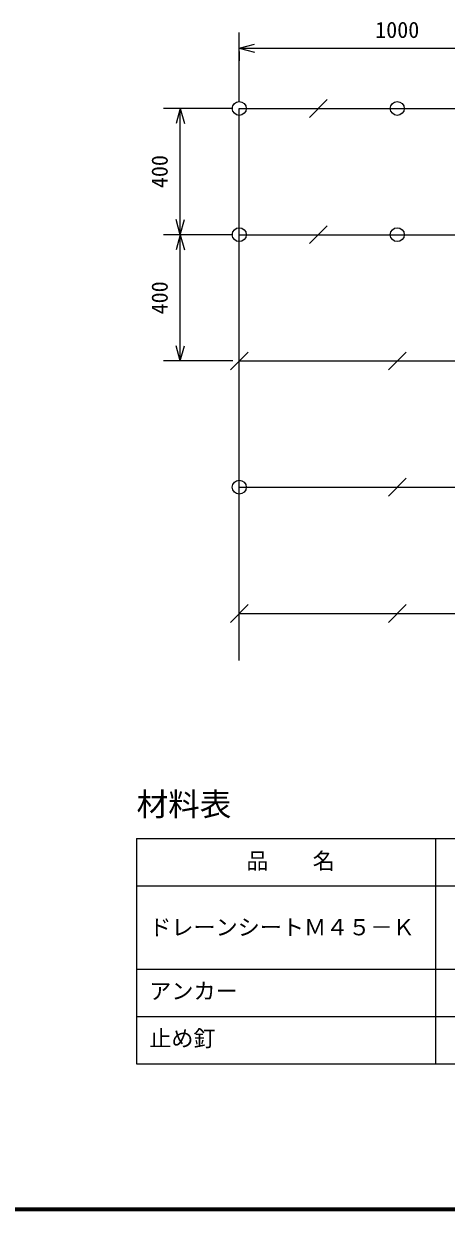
# Model space of a CAD drawing. Units: millimetres, scale not verified. Extents: x 200 to 8200, y 200 to 5838.
# Drawn here: x 4200 to 5537, y 200 to 3956 of the extents above; entities that cross this region are included whole.
import ezdxf
from ezdxf.enums import TextEntityAlignment as Align

# ---------------------------------------------------------------- set-up
doc = ezdxf.new("R2010")
doc.units = ezdxf.units.MM
doc.header["$LTSCALE"] = 20
doc.layers.add('C-MTR', color=5, linetype='Continuous')
doc.layers.add('C-MTR-TXT', color=5, linetype='Continuous')
for name, color, linetype, lineweight in [('C-MTR-FRAM', 5, 'Continuous', 25), ('C-MTR-LINE', 5, 'Continuous', 13), ('C-STR', 7, 'Continuous', 25), ('C-STR-DIM', 1, 'Continuous', 13), ('C-TTL', 2, 'Continuous', 70)]:
    doc.layers.add(name, color=color, linetype=linetype, lineweight=lineweight)
doc.styles.add('ＭＳ ゴシック', font='')
doc.styles.get('ＭＳ ゴシック').set_extended_font_data('MS Gothic')

msp = doc.modelspace()

# ---------------------------------------------------------------- linework, layer by layer
at = {"layer": 'C-MTR-FRAM'}
for p, q in [((4557.12, 1374.35), (4557.12, 660.27)), ((4557.12, 1374.35), (7846.01, 1374.35)), ((4557.12, 660.27), (7846.01, 660.27))]:
    msp.add_line(p, q, dxfattribs=at)
at = {"layer": 'C-MTR-LINE'}
for p, q in [((5502.77, 1374.35), (5502.77, 660.27)), ((4557.12, 1224.35), (7846.01, 1224.35)), ((4557.12, 960.27), (7846.01, 960.27)), ((4557.12, 810.27), (7846.01, 810.27))]:
    msp.add_line(p, q, dxfattribs=at)
at = {"layer": 'C-STR'}
for p, q in [((4882.13, 1937.94), (4882.13, 3687.27)), ((5103.85, 3658.99), (5160.42, 3715.56)), ((5103.85, 3258.99), (5160.42, 3315.56)), ((4853.85, 2858.99), (4910.42, 2915.56)), ((5353.85, 2858.99), (5410.42, 2915.56)), ((5353.85, 2458.99), (5410.42, 2515.56)), ((4853.85, 2058.99), (4910.42, 2115.56)), ((5353.85, 2058.99), (5410.42, 2115.56))]:
    msp.add_line(p, q, dxfattribs=at)
at = {"layer": 'C-STR', "color": 3}
for p, q in [((4882.13, 3687.27), (6945.13, 3687.27)), ((4882.13, 3287.27), (6945.13, 3287.27)), ((4882.13, 2887.27), (6945.13, 2887.27)), ((4882.13, 2487.27), (6945.13, 2487.27)), ((4882.13, 2087.27), (6945.13, 2087.27))]:
    msp.add_line(p, q, dxfattribs=at)
at = {"layer": 'C-STR'}
for centre in [(4882.13, 3687.27), (5382.13, 3687.27), (4882.13, 3287.27), (5382.13, 3287.27), (4882.13, 2487.27)]:
    msp.add_circle(centre, 22, dxfattribs=at)
at = {"layer": 'C-STR-DIM'}
for p, q in [((4882.13, 3707.27), (4882.13, 3927.27)), ((4882.13, 3878.28), (4930.43, 3891.22)), ((4882.13, 3878.28), (4930.43, 3865.33)), ((4882.13, 3878.28), (5882.13, 3878.28)), ((4882.13, 3867.27), (4882.13, 3838.28)), ((4862.13, 3687.27), (4642.13, 3687.27)), ((4695.52, 3687.27), (4682.58, 3638.98)), ((4695.52, 3287.27), (4695.52, 3687.27)), ((4695.52, 3687.27), (4708.46, 3638.98)), ((4695.52, 3287.27), (4682.58, 3335.57)), ((4695.52, 3287.27), (4708.46, 3335.57)), ((4862.13, 3287.27), (4642.13, 3287.27)), ((4695.52, 3287.27), (4682.58, 3238.98)), ((4695.52, 2887.27), (4695.52, 3287.27)), ((4695.52, 3287.27), (4708.46, 3238.98)), ((4695.52, 2887.27), (4682.58, 2935.57)), ((4695.52, 2887.27), (4708.46, 2935.57)), ((4862.13, 2887.27), (4642.13, 2887.27))]:
    msp.add_line(p, q, dxfattribs=at)
at = {"layer": 'C-TTL'}
msp.add_lwpolyline([(200, 200), (8200, 200), (8200, 5740), (200, 5740)], close=True, dxfattribs=at)

# ---------------------------------------------------------------- texts
at = {"layer": 'C-MTR', "style": 'ＭＳ ゴシック'}
msp.add_text('材料表', height=73.31, dxfattribs=at).set_placement((4557.12, 1424.35), align=Align.BOTTOM_LEFT)
at = {"layer": 'C-MTR-TXT', "style": 'ＭＳ ゴシック'}
for s, p in [('\u3000品\u3000\u3000名\u3000', (4834.53, 1262.35)), ('ドレーンシートＭ４５－Ｋ', (4597.12, 1052.38)), ('アンカー', (4597.12, 850.27)), ('止め釘', (4597.12, 700.27))]:
    msp.add_text(s, height=51.32, dxfattribs=at).set_placement(p, align=Align.BOTTOM_LEFT)
at = {"layer": 'C-STR-DIM', "color": 7, "style": 'ＭＳ ゴシック'}
msp.add_text('1000', height=51.32, dxfattribs=at).set_placement((5312.13, 3895.13), align=Align.BOTTOM_LEFT)
for p in [(4670.95, 3434.77), (4670.95, 3034.77)]:
    msp.add_text('400', height=51.32, rotation=90, dxfattribs=at).set_placement(p, align=Align.BOTTOM_LEFT)

doc.saveas('drawing.dxf')
